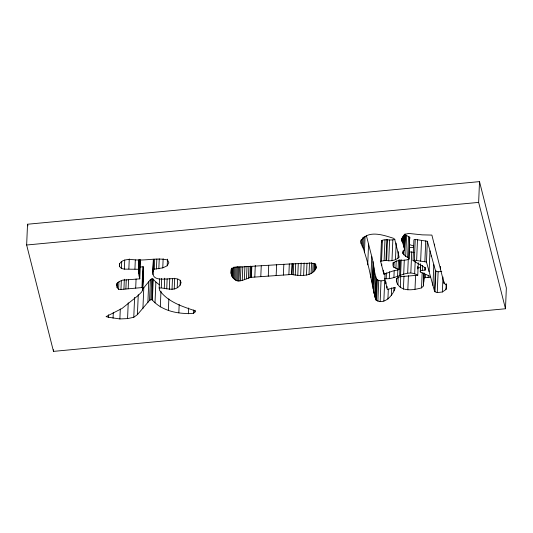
<?xml version="1.0" encoding="UTF-8"?>
<svg xmlns="http://www.w3.org/2000/svg" width="533" height="533" viewBox="0 0 533 533"><rect width="100%" height="100%" fill="white"/><g stroke="black" fill="none" stroke-linecap="round" stroke-linejoin="round"><path stroke-width="0.8" d="M396.545 278.313L396.405 281.637C400.11 292.351 412.928 290.232 421.53 287.887L423.495 285.861L423.835 277.713L430.384 277.433L430.198 276.6L428.905 275.754L420.304 271.977L420.697 263.968M316.176 266.513C314.383 277.18 299.679 276.001 291.558 274.482L251.376 277.32C245.946 278.119 239.763 283.489 234.607 279.485C230.589 276.9 230.922 272.136 231.628 268.126M26.65 245.007L27.523 224.24L479.513 181.62L506.35 287.993L505.477 308.76L53.487 351.38L26.65 245.007L478.647 202.393L505.477 308.76M53.487 351.38L53.553 349.715M195.118 310.286L195.051 311.945L193.566 313.304C178.855 314.383 161.932 311.292 151.898 299.566L149.54 300.365L137.421 314.623L133.776 317.288L127.567 318.601L119.878 318.947L108.452 317.248L108.552 314.756M113.063 318.181L113.309 312.365M108.452 317.248L106.074 316.622L122.07 308.427L137.947 295.688L141.665 291.977L142.624 290.005L142.597 287.72L141.971 287.58L120.958 289.472L118.612 289.266L117.133 287.64L116.707 283.536M117.133 287.64L117.34 282.657M116.634 285.202L117.507 282.99L119.605 281.384L122.597 280.151L139.779 278.846L138.607 273.262L138.527 269.272L124.349 269.145L121.411 268.432L119.379 266.387L119.485 263.895C122.597 258.811 129.013 259.351 134.163 259.751C145.209 261.037 156.689 257.486 167.462 259.944L168.868 262.569L167.195 265.78L162.772 267.879L153.211 269.338C149.646 284.795 170.107 276.714 178.069 279.105L180.121 280.378L181.1 282.53L180.121 285.188C174.644 292.444 166.156 287.62 159.18 287.987L159.587 290.365C167.788 301.838 182.053 306.435 194.891 310.712L195.051 311.945M118.612 289.266L118.926 281.784M121.411 268.432L121.691 261.783M120.958 289.472L121.344 280.331M119.878 318.947L120.298 308.98M124.349 269.145L124.735 260.004M123.916 289.219L124.336 279.245M125.881 288.953L126.268 279.818M128.853 268.912L129.272 258.945M128.186 288.746L128.573 279.612M127.567 318.601L128.226 302.817M134.936 269.085L135.315 259.944M133.776 317.288L134.616 297.354M135.688 288.113L136.075 278.972M138.527 269.272L138.913 260.131M138.56 271.164L139.053 259.504M138.607 273.262L139.166 259.971M137.421 314.623L138.26 294.682M139.26 276.64L139.952 260.024M139.779 278.846L140.579 259.738M141.971 287.58L142.837 266.806L139.699 267.073M142.597 287.72L143.464 266.946L142.837 266.806M142.624 290.005L143.464 266.946M142.697 288.613L143.564 267.846M142.917 308.56L143.79 287.787L150.413 279.598L151.725 278.926L152.771 278.799L155.876 282.057L159.414 284.795M147.868 302.624L148.74 281.857M149.54 300.365L150.413 279.598M150.852 299.699L151.725 278.926M152.811 271.963L153.337 259.504M151.898 299.566L152.771 278.799M153.044 270.004L153.497 259.205M152.991 274.568L153.631 259.371M152.378 299.959L153.251 279.192M154.264 269.238L154.683 259.271M155.003 302.824L155.876 282.057M156.416 269.038L156.835 259.071M158.827 268.805L159.247 258.838M159.18 287.987L159.56 278.846M160.313 306.928L160.973 291.145M161.279 287.587L161.666 278.453M162.772 267.879L163.151 258.745M164.284 288.166L164.704 278.193M167.195 265.78L167.475 259.131M166.729 288.873L167.149 278.906M168.368 310.479L168.854 298.853M169.321 289.326L169.774 278.526M172.026 289.432L172.472 278.632M174.224 289.046L174.677 278.246M177.216 287.554L177.562 279.245M178.835 312.824L179.181 304.516M180.121 285.188L180.327 280.205M188.389 313.817L188.629 308.001M193.566 313.304L193.706 309.979M231.062 273.282L231.209 269.125M231.182 274.235L231.409 268.712M231.435 270.824L231.529 268.745M231.475 275.308L231.748 268.659M231.982 276.434L232.328 268.126M232.701 277.54L233.121 267.573M233.594 278.572L234.08 266.94M234.607 279.485L235.126 267.026M235.693 280.238L236.252 266.946M236.812 280.784L237.405 266.66M237.911 281.071L238.504 266.946M238.957 281.064L239.55 266.94M240.37 280.758L240.963 266.64M242.242 280.238L242.801 266.946M244.354 279.585L244.914 266.293M246.486 278.886L247.006 266.427M248.418 278.233L248.904 266.6M249.937 277.706L250.423 266.074M250.816 277.393L251.27 266.593M251.376 277.32L251.829 266.513M254.801 277.073L255.294 265.441M260.79 276.654L261.243 265.854M268.266 276.121L268.719 265.321M276.154 275.568L276.607 264.768M283.376 275.055L283.829 264.255M288.873 274.668L289.319 263.868M291.558 274.482L292.011 263.682M291.984 274.528L292.437 263.728M293.237 274.735L293.69 263.935M295.242 275.008L295.728 263.375M297.787 275.261L298.273 263.628M300.652 275.414L301.172 262.949M303.623 275.381L304.143 262.922M306.482 275.075L306.968 263.449M309.02 274.415L309.506 262.789M311.099 273.482L311.552 262.682M312.738 272.436L313.124 263.295M313.997 271.35L314.31 263.868M314.916 270.311L315.19 263.662M315.556 266.014L315.629 264.355M315.536 269.398L315.743 264.408M315.736 266.713L315.803 265.054M315.909 268.692L315.982 267.026M418.285 262.796L417.759 275.261C406.886 268.292 396.246 280.118 384.773 278.632L387.338 289.446L395.353 287.42C393.281 295.215 384.206 305.735 375.798 299.872C371.621 284.136 369.775 267.699 364.432 252.149C363.839 247.738 359.828 244.314 361.261 239.597M362.38 246.772L362.766 237.638M363.459 248.598L363.946 236.965M364.432 252.149L365.092 236.366M367.703 264.908L368.57 244.141M370.915 277.453L371.781 256.679L366.324 235.366M372.114 282.343L372.987 261.576L371.781 256.679M372.647 285.255L373.52 264.481L372.987 261.576M373.067 288.56L373.939 267.793L373.52 264.481M373.806 293.283L374.679 272.51L373.939 267.793M374.852 297.294L375.725 276.52L374.679 272.51M375.605 299.533L376.478 278.766L375.725 276.52M375.798 299.872L376.478 278.766M376.505 300.485L377.377 279.718L376.671 279.105M377.87 301.238L378.743 280.471L377.377 279.718M399.663 259.584L399.25 269.551L392.668 271.077L383.947 274.202L380.602 261.343L381.475 240.576C385.852 238.584 390.569 241.083 394.94 239.33M380.602 261.343L381.541 261.05L382.408 240.283M380.162 301.671L381.035 280.904L384.719 280.351L383.847 301.125M381.701 265.681L381.768 264.015M383.254 271.83L383.32 270.171M384.106 260.677L384.979 239.903M383.947 274.202L384.02 272.536M384.793 279.359L385.039 273.542M381.541 261.05L385.959 260.404L386.831 239.63M361.088 243.748L360.954 240.603C368.589 229.623 383.447 235.153 393.874 238.411L394.84 239.85L399.177 257.286C395.799 260.291 391.009 261.423 386.612 260.537L387.478 239.77M385.879 283.649L385.945 281.99M386.198 278.632L386.445 272.816M386.971 287.98L387.038 286.321M388.73 260.83L389.603 240.057M387.911 299.113L388.33 289.146M389.297 278.313L389.576 271.67M391.975 260.704L392.841 239.937M391.342 295.315L391.655 287.84M393.141 262.343L392.988 265.88L393.92 267.366L399.25 269.551M393.92 267.366L394.127 262.383M393.907 277.433L394.187 270.791M393.894 290.858L394.034 287.54M395.473 259.691L396.172 243.075M395.906 268.326L396.219 260.85M397.991 258.239L398.271 251.589M397.558 276.48L397.838 269.831M398.091 269.138L398.477 259.997M397.924 284.462L398.238 276.98M399.63 275.808L400.296 260.017M393.068 264.002L393.967 262.409C398.444 259.045 404.374 261.403 409.077 259.085L408.811 257.932L405.7 256.346L402.868 253.441L403.008 252.076L404.62 249.784L402.755 242.462L401.429 240.636L401.502 238.971M400.569 275.434L401.229 259.651M400.29 287.234L400.743 276.427M402.222 241.995L402.428 237.012M402.755 242.462L403.001 236.645M402.868 253.441L402.975 250.95M403.201 244.221L403.581 235.08M404.007 247.412L404.527 234.946M403.847 254.914L404.061 249.924M404.367 250.217L405.06 234.167M404.534 249.331L405.16 234.373M404.62 249.784L405.28 234M403.701 274.189L404.287 260.064M403.401 289.252L403.961 275.961M405.7 256.346L406.572 235.579L404.72 234.14M407.652 257.279L408.525 236.512L406.572 235.579M407.698 272.883L408.258 259.591M408.811 257.932L409.684 237.165L408.525 236.512M409.077 259.085L409.684 237.165M407.825 289.819L408.418 275.694M410.843 272.709L411.716 251.936L409.357 252.069M420.417 270.611L425.674 269.978L424.981 267.626L413.042 260.57L413.914 239.797L415.24 239.417L427.346 241.276L435.361 270.271L434.488 291.038L435.008 291.791L437.253 292.59L442.363 291.984L445.994 289.479L446.601 286.481L446.114 284.589L444.089 283.469L431.883 235.086L422.163 234.853L408.684 233.434L406.073 234.074L403.521 235.992L401.689 238.484L401.429 240.636M413.042 260.57L414.368 260.184L415.24 239.417M414.667 273.922L415.194 261.456M415.007 289.232L415.6 275.108M434.488 291.038L426.473 262.043L416.626 260.497L417.499 239.73M417.612 268.945L417.712 266.453M420.65 261.117L421.516 240.35M420.304 271.977L420.617 264.002M421.53 287.887L422.156 272.929M422.329 270.391L422.542 265.407M423.708 278.586L423.948 272.769M423.495 285.861L424.015 273.402M423.708 282.11L423.988 275.461M424.874 261.61L425.747 240.843M424.834 270.098L424.934 267.606M425.527 269.451L425.6 267.786M425.541 277.76L425.68 274.435M426.473 262.043L427.346 241.276M428.179 277.733L428.279 275.241M429.112 271.583L429.984 250.816M432.936 285.421L433.809 264.654M434.575 245.753L434.642 244.087M435.008 291.791L435.881 271.024L435.361 270.271M437.253 292.59L438.126 271.823L435.881 271.024M440.418 268.905L440.518 266.413M442.363 291.984L442.99 277.033M444.089 283.469L444.156 281.804M445.994 289.479L446.241 283.669M478.647 202.393L479.513 181.62M119.379 266.387L119.532 263.882M409.977 237.918L409.424 238.631M396.405 281.637L396.712 279.085L397.978 277.32L400.969 276.594L417.759 275.261M142.691 288.999L143.79 287.787M417.506 268.126L420.77 267.453M438.126 271.823L441.77 271.39M413.528 247.485L409.697 247.645M409.357 244.52L413.655 246.013M414.368 260.184L416.626 260.497M378.743 280.471L381.035 280.904M385.959 260.404L386.612 260.537M411.716 251.936L414.008 252.662M231.529 270.624C232.201 265.734 239.937 267.306 243.688 266.82L290.205 263.942L311.499 263.115L315.03 263.908L316.102 268.172M381.475 240.576L381.841 242.022M27.523 224.24L27.929 225.852M431.07 255.833L431.257 256.666"/></g></svg>
